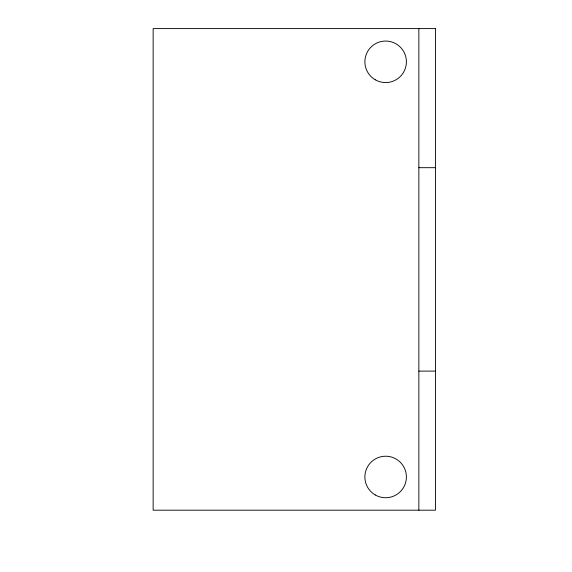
<?xml version="1.0" encoding="UTF-8"?>
<svg xmlns="http://www.w3.org/2000/svg" width="572" height="572" viewBox="0 0 572 572"><rect width="100%" height="100%" fill="white"/><g stroke="black" fill="none" stroke-linecap="round" stroke-linejoin="round"><path stroke-width="0.86" d="M418.854 167.682L435.456 167.682M418.854 371.106L435.456 371.106M418.854 28.6L418.854 510.188M435.456 28.6L153.146 28.6L153.146 510.188L435.456 510.188L435.456 28.6M375.261 79.787A20.756 20.756 0 0 0 406.399 61.812A20.756 20.756 0 0 0 375.261 43.837A20.756 20.756 0 0 0 375.261 79.787M375.261 494.952A20.756 20.756 0 0 0 406.399 476.976A20.756 20.756 0 0 0 375.261 458.994A20.756 20.756 0 0 0 375.261 494.952"/></g></svg>
